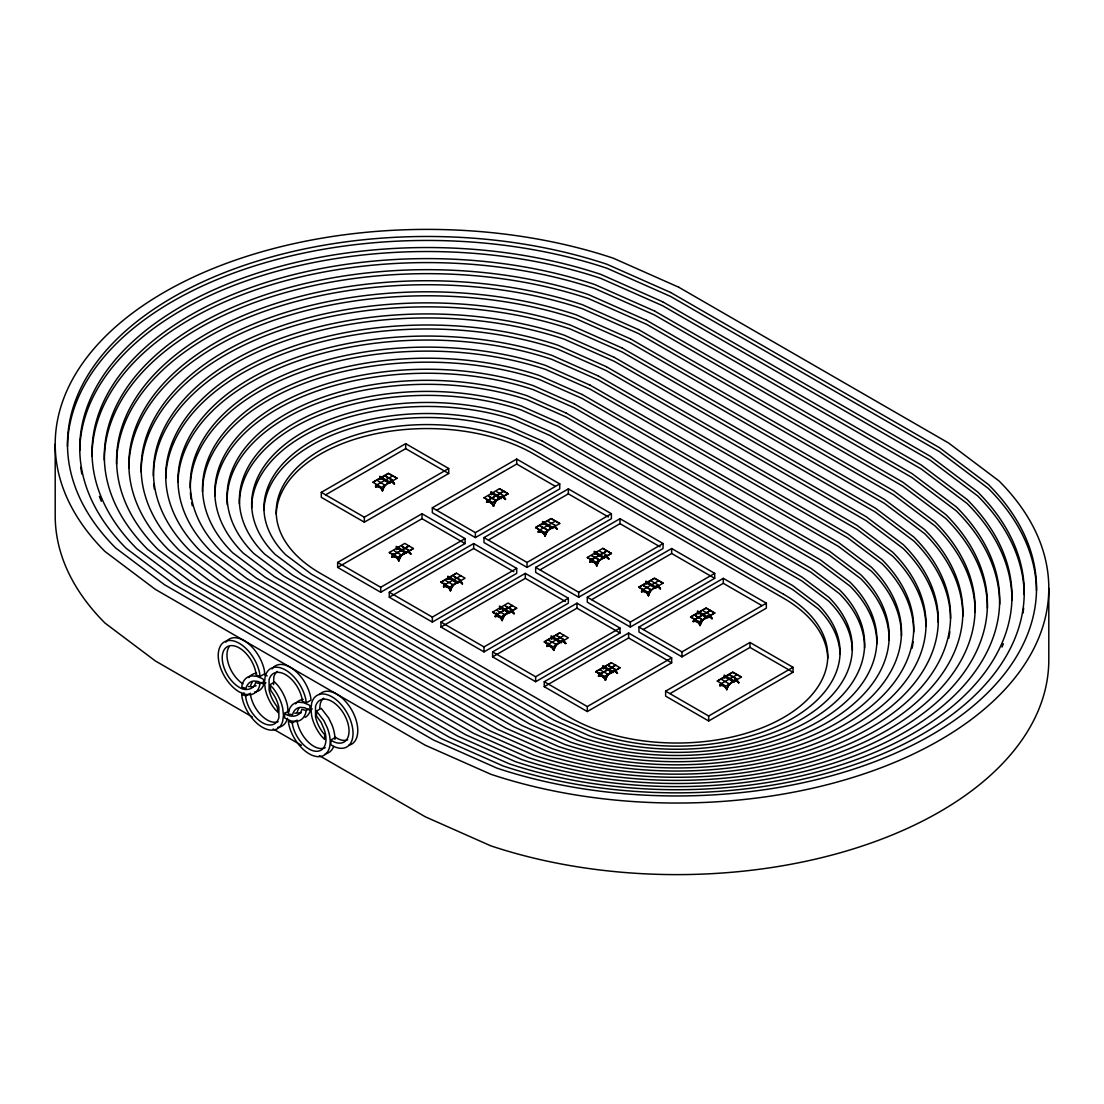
<?xml version="1.0" encoding="UTF-8"?>
<svg xmlns="http://www.w3.org/2000/svg" width="1104" height="1104" viewBox="0 0 1104 1104"><rect width="100%" height="100%" fill="white"/><g stroke="black" fill="none" stroke-linecap="round" stroke-linejoin="round"><path stroke-width="1.5" d="M381.542 478.598L388.429 482.572A8.818 5.092 -60 0 0 387.159 483.469M407.348 551.476A7.631 2.153 42 0 1 410.674 554.07L410.826 553.987A9.011 5.203 -60 0 0 404.795 552.497L397.895 548.674A8.818 5.092 -60 0 0 396.626 549.571M398.779 560.942A9.011 5.203 -60 0 1 404.795 552.497L404.782 552.649A8.818 5.092 -60 0 0 399.441 559.259L398.779 560.942A7.3 5.603 87.6 0 0 391.892 556.968A9.011 5.203 -60 0 1 393.217 553.601M459.002 581.297A7.631 2.153 42 0 1 462.328 583.892L462.479 583.809A9.011 5.203 -60 0 0 456.449 582.319L449.549 578.496A8.818 5.092 -60 0 0 448.279 579.379M450.418 590.764A9.011 5.203 -60 0 1 456.449 582.319L456.435 582.47A8.818 5.092 -60 0 0 451.081 589.081L450.418 590.764A7.3 5.603 87.6 0 0 443.532 586.79A9.011 5.203 -60 0 1 444.871 583.423M492.591 494.012L499.505 497.973M501.23 608.304L508.116 612.278L501.216 608.166A8.818 5.092 -60 0 0 499.933 609.201M508.088 612.292L508.102 612.14A9.011 5.203 -60 0 1 514.119 613.631L513.981 613.714A7.631 2.153 42 0 0 510.655 611.105M544.244 523.834L551.158 527.795A8.818 5.092 -60 0 0 545.776 534.419L545.114 536.102A7.3 5.603 87.6 0 0 538.228 532.114A9.011 5.203 -60 0 1 538.78 530.431M562.295 640.927A7.631 2.153 42 0 1 565.634 643.535L565.772 643.453A9.011 5.203 -60 0 0 559.742 641.962L552.842 638.14A8.818 5.092 -60 0 0 551.586 639.023M552.856 637.974L559.742 641.962A9.011 5.203 -60 0 0 553.725 650.408A7.3 5.603 87.6 0 0 546.839 646.433A9.011 5.203 -60 0 1 548.177 643.066A8.818 5.092 -60 0 0 547.501 644.75L546.839 646.433M595.912 553.628L602.77 557.63A8.818 5.092 -60 0 0 601.514 558.514M613.948 670.749A7.631 2.153 42 0 1 617.274 673.343L617.426 673.261A9.011 5.203 -60 0 0 611.395 671.77L604.495 667.961A8.818 5.092 -60 0 0 603.226 668.845A9.011 5.203 -60 0 1 605.82 667.202M604.509 667.796L611.395 671.77A9.011 5.203 -60 0 0 605.365 680.23A7.3 5.603 87.6 0 0 598.478 676.255A9.011 5.203 -60 0 1 599.817 672.888M647.565 583.45L654.437 587.287M699.191 613.286L706.105 617.246M725.894 677.249L732.794 681.361A8.818 5.092 -60 0 0 727.412 687.985L726.749 689.669A7.3 5.603 87.6 0 0 719.863 685.694A9.011 5.203 -60 0 1 720.415 683.997M262.228 682.313L259.854 683.68L259.619 685.653A29.767 17.181 60 0 1 249.808 694.747L244.729 694.25L239.278 691.932A29.767 17.181 60 0 1 218.316 657.639A29.767 17.181 60 0 1 235.635 641.576A29.767 17.181 60 0 1 259.619 673.067L259.978 676.504L264.725 673.757L264.353 670.335A29.767 17.181 60 0 0 246.772 642.376A29.767 17.181 60 0 0 225.796 642.211M297.252 712.273L297.293 711.956A24.122 13.924 60 0 1 298.991 708.188M308.499 709.127L306.125 710.493L305.891 712.37A29.767 17.181 60 0 1 296.093 721.464L291.014 720.967L284.611 717.945L284.611 713.35L289.345 710.603M319.663 708.561L320.257 703.8A24.122 13.924 60 0 1 323.665 698.197M384.261 484.766L377.83 480.764M495.31 500.167L488.727 496.248L495.323 500.071M503.921 614.473L504.086 614.293A2.318 1.339 -60 0 0 504.169 615.673L504.1 615.894A2.512 1.449 -60 0 1 503.921 615.48M548.964 640.486L555.726 644.115A2.318 1.339 -60 0 0 555.823 645.481L555.712 645.647A2.512 1.449 -60 0 1 555.56 644.294L555.726 644.115M643.66 585.81L650.422 589.439L643.673 585.713M695.299 615.632L701.909 619.441M728.585 683.555L722.016 679.65M382.412 490.866A9.011 5.203 -60 0 1 385.889 484.518A8.818 5.092 -60 0 0 383.088 489.182L382.412 490.866A7.3 5.603 87.6 0 0 375.526 486.892L376.188 485.208M391.892 556.968L392.555 555.284A8.818 5.092 -60 0 1 393.314 553.656M443.532 586.79L444.194 585.106A8.818 5.092 -60 0 1 444.967 583.464M500.774 497.393A8.818 5.092 -60 0 0 494.123 504.597L493.46 506.281A7.3 5.603 87.6 0 0 486.574 502.306L487.237 500.623M502.072 620.586A9.011 5.203 -60 0 1 508.102 612.14A8.818 5.092 -60 0 0 502.734 618.902L502.072 620.586A7.3 5.603 87.6 0 0 495.185 616.612L495.848 614.928A8.818 5.092 -60 0 1 496.621 613.286M538.228 532.114L538.89 530.431M553.725 650.408L554.387 648.724A8.818 5.092 -60 0 1 558.472 642.997M596.767 565.91A9.011 5.203 -60 0 1 600.231 559.562A8.818 5.092 -60 0 0 597.43 564.227L596.767 565.91A7.3 5.603 87.6 0 0 589.881 561.936L590.543 560.252A8.818 5.092 -60 0 1 591.316 558.624M598.478 676.255L599.155 674.572A8.818 5.092 -60 0 1 599.914 672.929M605.365 680.23L606.041 678.546A8.818 5.092 -60 0 1 610.112 672.819M648.407 595.732A9.011 5.203 -60 0 1 651.884 589.384A8.818 5.092 -60 0 0 649.083 594.049L648.407 595.732A7.3 5.603 87.6 0 0 641.521 591.758L642.197 590.074M693.174 621.58L693.836 619.896A9.011 5.203 -60 0 0 693.174 621.58A7.3 5.603 87.6 0 1 700.06 625.554L700.723 623.87A8.818 5.092 -60 0 1 707.374 616.667M719.863 685.694L720.526 684.011M392.155 481.73L392.21 481.579A2.512 1.449 -60 0 0 392.375 480.792M408.715 550.303A2.512 1.449 -60 0 1 408.563 551.655L408.508 551.807M512.021 609.932A2.512 1.449 -60 0 1 511.87 611.299L511.801 611.45M606.427 556.651L606.551 556.623A2.512 1.449 -60 0 0 606.689 555.146L599.914 551.338M658.15 586.597L658.205 586.445A2.512 1.449 -60 0 0 658.384 585.658M702.089 620.862L702.089 620.862A2.512 1.449 -60 0 1 701.854 619.91M385.572 476.293L392.32 480.019L385.71 476.169M408.535 550.178L401.925 546.37L408.535 550.178A2.318 1.339 -60 0 1 408.439 551.655M496.621 491.694L503.383 495.503A2.512 1.449 -60 0 1 503.258 496.993L503.12 497.007A2.318 1.339 -60 0 0 503.217 495.503L503.217 495.503M460.327 579.917L453.578 576.191L460.175 580A2.318 1.339 -60 0 1 460.092 581.477L460.216 581.477A2.512 1.449 -60 0 0 460.368 580.124M548.274 521.516L555.036 525.325A2.512 1.449 -60 0 1 554.898 526.801L554.843 526.967M554.87 525.325L555.008 525.242A2.318 1.339 -60 0 1 554.788 526.801M511.966 609.739L505.232 606.013L511.828 609.822A2.318 1.339 -60 0 1 511.745 611.299M563.606 639.52L556.871 635.821L563.647 639.63A2.318 1.339 -60 0 1 563.385 641.12L563.509 641.12A2.512 1.449 -60 0 0 563.675 639.754M651.567 581.159L658.329 584.968M615.038 670.942A2.318 1.339 -60 0 0 615.121 669.452L608.525 665.643L615.287 669.452M709.982 614.776L703.386 610.967M736.506 678.905L729.91 675.096L736.672 678.891M321.292 492.356L405.665 443.656L448.707 468.51L448.707 473.478L364.334 522.178L321.292 497.324L321.292 492.356L364.334 517.21L448.707 468.51M325.735 494.771L405.665 448.624L448.707 473.478M372.945 482.255L388.442 473.312L397.054 478.28L388.442 473.478L372.945 482.255L381.556 487.388L397.054 478.28M377.182 484.697L392.817 475.838M390.361 481.013A7.631 2.153 42 0 1 394.321 483.994L394.473 483.911A7.3 2.056 42 0 0 390.471 480.861M337.658 562.433L422.018 513.733L465.06 538.586L465.06 543.554L380.701 592.255L337.658 567.401L337.658 562.433L380.701 587.287L465.06 538.586M432.34 507.771L516.7 459.057L559.742 483.911L559.742 488.879L475.382 537.593L432.34 512.739L432.34 507.771L475.382 532.611L559.742 483.911M337.658 567.401L422.018 518.701L465.06 543.554M436.784 510.172L516.7 464.039L555.298 486.312M389.298 552.497L404.795 543.389L413.407 548.522L397.909 557.465L389.298 552.497L397.909 557.299L413.407 548.522M483.994 497.821L499.491 488.713L508.102 493.681L492.605 502.803L483.994 497.656L492.605 502.637L508.102 493.681M394.183 550.841L400.78 554.65A2.318 1.339 -60 0 0 400.876 556.03L400.752 556.181A2.512 1.449 -60 0 1 400.614 554.843L400.78 554.65M393.535 554.774L409.032 545.831M488.23 500.112L503.728 491.156M393.673 554.857L409.17 545.914M488.368 500.195L503.866 491.239M502.044 496.8A7.631 2.153 42 0 1 505.37 499.408L505.522 499.325A7.3 2.056 42 0 0 501.52 496.276M389.298 592.255L473.671 543.554L516.7 568.394L516.7 573.376L432.34 622.076L389.298 597.223L389.298 592.255L432.34 617.108L516.7 568.394M483.994 537.593L568.353 488.879L611.395 513.733L611.395 518.701L527.036 567.401L483.994 542.561L483.994 537.593L527.036 562.433L611.395 513.733M389.298 597.223L473.671 548.522L513.733 571.651M488.437 539.994L568.353 493.847L608.428 516.989M288.199 712.397L287.482 705.691A29.767 17.181 60 0 0 277.67 685.28L274.606 682.037L269.859 684.784L272.923 688.013A29.767 17.181 60 0 1 282.734 708.437L283.452 715.144L282.734 721.022A29.767 17.181 60 0 1 262.407 727.288A29.767 17.181 60 0 1 242.08 697.535L241.721 694.278L244.094 692.912M263.552 684.121L263.552 679.526L262.407 678.684L256.956 676.366L251.878 675.869A29.767 17.181 60 0 0 242.08 684.963L241.817 687.088L245.93 688.372A24.122 13.924 60 0 1 253.879 681.002L257.991 681.416L263.552 684.121L265.926 682.755M440.951 582.153L456.449 573.211L465.06 578.179L449.563 587.287L440.951 582.153L449.563 587.287M535.647 527.477L551.144 518.535L559.742 523.503L551.144 518.701L535.647 527.477L544.258 532.611L535.647 527.643M440.951 582.319L456.449 573.211M241.721 694.278L245.654 695.948L249.2 693.892M445.837 580.663L452.433 584.471A2.318 1.339 -60 0 0 452.516 585.851L452.405 586.003A2.512 1.449 -60 0 1 452.267 584.651L452.433 584.471M445.188 584.596L460.823 575.736M539.87 529.92L555.519 521.06M547.129 529.796L540.38 526.07L547.129 529.796A2.318 1.339 -60 0 0 547.211 531.176L547.101 531.341A2.512 1.449 -60 0 1 546.908 530.444M544.258 532.611L559.742 523.503M553.697 526.622A7.631 2.153 42 0 1 557.023 529.216L557.161 529.133A7.3 2.056 42 0 0 553.808 526.484M440.951 622.076L525.311 573.376L568.353 598.216L568.353 603.184L483.994 651.898L440.951 627.044L440.951 622.076L483.994 646.93L568.353 598.216M535.647 567.401L620.006 518.701L663.049 543.554L663.049 548.522L578.689 597.223L535.647 572.383L535.647 567.401L578.689 592.255L663.049 543.554M306.222 702.917L305.891 699.798A29.767 17.181 60 0 0 285.563 670.045A29.767 17.181 60 0 0 265.236 676.324L264.518 682.189L265.236 688.896A29.767 17.181 60 0 0 275.034 709.32L278.222 712.673L277.035 706.477A24.122 13.924 60 0 1 269.086 689.931L269.086 679.733A24.122 13.924 60 0 1 285.563 674.641A24.122 13.924 60 0 1 302.041 698.763L302.303 701.247L306.222 702.917L310.969 700.184L310.638 697.052A29.767 17.181 60 0 0 293.057 669.093A29.767 17.181 60 0 0 272.081 668.927M440.951 627.044L525.311 578.344L565.386 601.473M540.091 569.816L620.006 523.669L660.082 546.811M309.879 710.231L309.879 705.622L309.023 705.001L303.572 702.682L298.494 702.185A29.767 17.181 60 0 0 288.696 711.28L288.351 714.053L292.546 714.688A24.122 13.924 60 0 1 300.495 707.319L304.607 707.733L309.879 710.231L312.253 708.865M334.926 739.349A29.684 17.14 60 0 0 332 724.942L328.647 717.973L321.236 708.368L316.489 711.1L323.9 720.705L327.253 727.674A29.684 17.14 60 0 1 324.024 755.288A29.684 17.14 60 0 1 298.494 744.275A29.767 17.181 60 0 1 288.696 723.851L288.406 721.229L292.339 722.899L297.073 720.153L297.293 722.154A24.15 13.938 60 0 0 308.513 742.274A24.012 13.869 60 0 0 325.238 747.712M492.605 612.14L508.102 603.019L516.7 608.166L501.216 617.108L492.605 612.14L501.216 616.943L516.7 608.166M587.3 557.465L602.784 548.357L611.395 553.49L595.898 562.433L587.3 557.465L595.898 562.267L611.395 553.325M496.841 614.417L512.325 605.475M591.523 559.742L607.021 550.799M496.979 614.5L512.477 605.558M591.675 559.825L607.159 550.882M604.702 556.057A7.631 2.153 42 0 1 608.677 559.038L608.815 558.955A7.3 2.056 42 0 0 604.813 555.905M330.855 740.011L331.987 740.839A24.122 13.924 60 0 0 348.974 732.67A24.122 13.924 60 0 0 334.94 703.455A24.122 13.924 60 0 0 315.509 706.532L315.509 716.731A24.122 13.924 60 0 0 323.458 733.277L324.645 734.533L324.645 739.473L321.457 736.12A29.767 17.181 60 0 1 311.659 715.696L310.942 708.989L311.659 703.124A29.767 17.181 60 0 1 335.644 699.315A29.767 17.181 60 0 1 352.949 735.374A29.767 17.181 60 0 1 331.987 745.448L330.855 744.62L330.855 740.011L335.602 737.279L336.734 738.107A24.122 13.924 60 0 0 347.691 739.818M492.605 651.898L576.964 603.184L620.006 628.038L620.006 633.006L535.647 681.72L492.605 656.866L492.605 651.898L535.647 676.752L620.006 628.038M587.3 597.223L671.66 548.522L714.702 573.376L714.702 578.344L630.329 627.044L587.3 602.191L587.3 597.223L630.329 622.076L714.702 573.376M492.605 656.866L576.964 608.166L620.006 633.006M591.73 599.638L671.66 553.49L714.702 578.344M559.742 632.84L544.258 641.797L552.856 646.93L568.353 637.808L559.742 632.84L544.258 641.962L552.856 646.93M638.94 587.121L654.437 578.179L663.049 583.147L654.437 578.344L638.94 587.121L647.551 592.255L638.94 587.287M548.481 644.239L564.13 635.366M643.177 589.564L658.812 580.704M647.551 592.255L663.049 583.147M656.356 585.879A7.631 2.153 42 0 1 660.316 588.86L660.468 588.777A7.3 2.056 42 0 0 656.466 585.727M544.258 681.72L628.618 633.006L671.66 657.86L671.66 662.828L587.3 711.542L544.258 686.688L544.258 681.72L587.3 706.56L671.66 657.86M638.94 627.044L723.299 578.344L766.342 603.184L766.342 608.166L681.982 656.866L638.94 632.012L638.94 627.044L681.982 651.898L766.342 603.184M544.258 686.688L628.618 637.974L671.66 662.828M643.384 629.459L723.299 583.312L761.898 605.585M595.898 671.605L611.395 662.662L620.006 667.796L604.509 676.752L595.898 671.77L604.509 676.586L620.006 667.796M690.593 616.943L706.091 608L714.702 612.968L699.205 622.076L690.593 616.943L699.205 621.911L714.702 612.968M595.898 671.77L611.395 662.828M690.593 617.108L706.091 608.166L714.702 613.134M600.134 674.061L615.632 665.105M694.83 619.385L710.327 610.443M600.272 674.144L615.77 665.188M694.968 619.468L710.465 610.526M607.379 673.937L607.214 674.116A2.512 1.449 -60 0 0 607.352 675.455L607.517 675.386A2.318 1.339 -60 0 1 607.379 673.937L600.631 670.197M708.009 615.687A7.631 2.153 42 0 1 711.97 618.682L712.108 618.599A7.3 2.056 42 0 0 708.119 615.549M665.629 691.159L749.989 642.459L793.031 667.299L793.031 672.267L708.671 720.981L665.629 696.127L665.629 691.159L708.671 716.013L793.031 667.299M670.073 693.56L749.989 647.427L793.031 672.267M717.283 681.058L732.78 672.101L741.377 677.083L732.78 672.267L717.283 681.058L725.894 686.191L741.377 677.083M721.505 683.5L737.155 674.641M734.698 679.802A7.631 2.153 42 0 1 738.659 682.796L738.797 682.714A7.3 2.056 42 0 0 734.809 679.664M256.087 685.777L252.554 686.867L248.441 686.467M301.199 712.867L294.727 713.184M615.107 671.094L615.163 670.928A2.512 1.449 -60 0 0 615.314 669.576M259.854 683.68L255.604 682.603C253.975 690.014 244.826 691.228 239.278 687.323A24.122 13.924 60 0 1 222.29 659.53A24.122 13.924 60 0 1 236.325 646.516A24.122 13.924 60 0 1 255.755 672.046L256.059 674.834L259.978 676.504M306.125 710.493L301.875 709.334C300.109 717.255 290.021 717.931 284.611 713.35M264.85 674.972L267.154 675.952M508.102 493.847L499.491 488.713M611.395 553.49L602.784 548.357M695.327 615.535L701.923 619.344M497.338 610.567L504.086 614.293M252.278 716.91L155.333 660.937L105.032 623.098A371.979 214.756 0 0 1 55.2 515.72L55.2 444.153M273.157 728.971L301.489 745.324M319.387 755.66L425.288 816.794L490.825 845.843A371.979 214.756 0 0 0 1048.8 659.847L1048.8 588.28M728.861 684.756L728.737 684.908A2.318 1.339 -60 0 1 728.681 683.942M711.97 618.682L711.445 617.688A8.818 5.092 -60 0 0 708.602 616.418M738.659 682.796L738.134 681.789A8.818 5.092 -60 0 0 734.05 680.782M660.316 588.86L659.806 587.866A8.818 5.092 -60 0 0 653.154 588.335M608.677 559.038L608.152 558.044A8.818 5.092 -60 0 0 604.067 557.037M557.023 529.216L556.499 528.223A8.818 5.092 -60 0 0 553.642 526.953M617.274 673.343L616.763 672.35A8.818 5.092 -60 0 0 612.679 671.342M505.37 499.408L504.845 498.401A8.818 5.092 -60 0 0 502.003 497.145M565.634 643.535L565.11 642.528A8.818 5.092 -60 0 0 561.025 641.521M513.981 613.714L513.457 612.706A8.818 5.092 -60 0 0 509.372 611.699M462.328 583.892L461.803 582.898A8.818 5.092 -60 0 0 457.732 581.877M394.321 483.994L393.797 483A8.818 5.092 -60 0 0 389.726 481.993M410.674 554.07L410.164 553.076A8.818 5.092 -60 0 0 406.079 552.069M292.339 722.899L292.546 724.886A24.15 13.938 60 0 0 303.766 745.007A24.012 13.869 60 0 0 321.747 749.699A24.012 13.869 60 0 0 324.355 729.882L321.085 722.333L316.489 716.041L316.489 711.1M273.557 684.604L273.833 677A24.122 13.924 60 0 1 277.242 671.398M250.387 693.215L250.677 695.837A24.122 13.924 60 0 0 278.125 721.671M245.654 695.948L245.93 698.57A24.122 13.924 60 0 0 262.407 722.692A24.122 13.924 60 0 0 278.884 717.6L278.884 707.402A24.122 13.924 60 0 0 270.935 690.856L269.859 684.784M456.449 582.319L449.563 578.344M404.795 552.497L397.909 548.522M749.989 642.459L749.989 647.427M723.299 578.344L723.299 583.312M708.671 716.013L708.671 720.981M681.982 651.898L681.982 656.866M671.66 548.522L671.66 553.49M630.329 622.076L630.329 627.044M628.618 633.006L628.618 637.974M620.006 518.701L620.006 523.669M587.3 706.56L587.3 711.542M578.689 592.255L578.689 597.223M576.964 603.184L576.964 608.166M568.353 488.879L568.353 493.847M535.647 676.752L535.647 681.72M527.036 562.433L527.036 567.401M525.311 573.376L525.311 578.344M516.7 459.057L516.7 464.039M483.994 646.93L483.994 651.898M475.382 532.611L475.382 537.593M473.671 543.554L473.671 548.522M432.34 617.108L432.34 622.076M422.018 513.733L422.018 518.701M405.665 443.656L405.665 448.624M380.701 587.287L380.701 592.255M364.334 517.21L364.334 522.178M276.248 514.105A150.958 87.161 0 0 1 370.709 434.893A150.958 87.161 0 0 1 533.922 454.089L783.564 598.216A150.958 87.161 0 0 1 827.752 658.232M263.966 510.117A163.24 94.24 0 0 1 508.792 430.132L541.967 444.815L792.741 589.605L818.188 608.746A163.24 94.24 0 0 1 840.034 654.244M251.671 507.771A175.522 101.333 0 0 1 514.933 420.017L550.013 435.556L801.904 580.98L828.814 601.225A175.522 101.333 0 0 1 852.316 650.256M239.389 503.797A187.79 108.427 0 0 1 521.074 409.901L558.058 426.282L811.081 572.355L839.454 593.704A187.79 108.427 0 0 1 864.611 647.924M227.3 504.818A200.072 115.506 0 0 1 323.417 401.056A200.072 115.506 0 0 1 527.215 399.786L566.104 417.008L820.258 563.744L850.094 586.183A200.072 115.506 0 0 1 876.893 643.949M214.825 495.834A212.354 122.599 0 0 1 533.356 389.671L574.149 407.735L829.421 555.119L860.72 578.662A212.354 122.599 0 0 1 889.175 639.975M202.543 491.86A224.636 129.692 0 0 1 539.497 379.555L582.181 398.461L838.598 546.494L871.36 571.154A224.636 129.692 0 0 1 901.457 635.987M192.289 505.742A236.905 136.786 0 0 1 191.627 502.486M191.089 499.243A236.905 136.786 0 0 1 190.412 492.729M190.274 487.885A236.905 136.786 0 0 1 545.638 369.44L590.226 389.188L847.775 537.883L881.986 563.633A236.905 136.786 0 0 1 913.726 632.012M178.006 482.296A249.187 143.865 0 0 1 551.779 359.324L598.271 379.914L856.939 529.258L892.625 556.112A249.187 143.865 0 0 1 925.994 626.423M165.724 478.308A261.469 150.958 0 0 1 557.92 349.209L606.317 370.64L866.116 520.633L903.265 548.591A261.469 150.958 0 0 1 938.276 622.435M154.381 489.141A273.751 158.051 0 0 1 153.801 484.187M153.428 475.962A273.751 158.051 0 0 1 564.047 339.094L614.362 361.381L875.293 512.021L913.891 541.07A273.751 158.051 0 0 1 950.558 618.447M141.146 471.988A286.033 165.131 0 0 1 570.188 328.978L622.408 352.107L884.456 503.396L924.531 533.549A286.033 165.131 0 0 1 962.854 616.115M128.878 468.013A298.301 172.224 0 0 1 576.329 318.863L630.453 342.833L893.633 494.785L935.157 526.028A298.301 172.224 0 0 1 975.122 612.14M116.596 464.025A310.583 179.317 0 0 1 582.47 308.747L638.498 333.56L902.81 486.16L945.797 518.507A310.583 179.317 0 0 1 987.404 608.166M104.314 460.051A322.865 186.41 0 0 1 588.611 298.632L646.544 324.286L911.973 477.535L956.423 510.986A322.865 186.41 0 0 1 999.686 604.178M101.32 501.285A335.147 193.49 0 0 1 99.388 496.358M92.032 456.076A335.147 193.49 0 0 1 594.752 288.517L654.589 315.013L921.15 468.924L967.063 503.465A335.147 193.49 0 0 1 1011.968 600.203M81.848 474.058A347.415 200.583 0 0 1 80.758 467.282M79.764 450.432A347.415 200.583 0 0 1 600.893 278.401L662.635 305.739L930.327 460.299L977.702 495.944A347.415 200.583 0 0 1 1024.236 594.559M67.496 446.444A359.697 207.676 0 0 1 607.034 268.272L670.666 296.479L939.49 451.674L988.328 488.423A359.697 207.676 0 0 1 1036.504 590.571M913.132 641.741A236.905 136.786 0 0 1 912.056 648.241M949.84 631.626A273.751 158.051 0 0 1 948.75 638.236M1003.357 643.784A335.147 193.49 0 0 1 1001.99 647.054M1023.643 608.028A347.415 200.583 0 0 1 1023.008 613.106M443.684 586.707A7.631 5.851 87.6 0 1 450.57 590.681M448.252 579.255A9.011 5.203 -60 0 1 450.874 577.737M459.126 581.159A7.3 2.056 42 0 1 462.479 583.809M495.323 616.529A7.631 5.851 87.6 0 1 502.21 620.503M495.185 616.612A9.011 5.203 -60 0 1 496.524 613.244M499.905 609.077A9.011 5.203 -60 0 1 502.513 607.559M510.766 610.967A7.3 2.056 42 0 1 514.119 613.631M392.03 556.885A7.631 5.851 87.6 0 1 398.917 560.86M396.598 549.433A9.011 5.203 -60 0 1 399.22 547.929M407.473 551.338A7.3 2.056 42 0 1 410.826 553.987M546.977 646.351A7.631 5.851 87.6 0 1 553.863 650.325M551.558 638.899A9.011 5.203 -60 0 1 554.167 637.381M562.419 640.789A7.3 2.056 42 0 1 565.772 643.453M598.63 676.172A7.631 5.851 87.6 0 1 605.516 680.147M614.072 670.611A7.3 2.056 42 0 1 617.426 673.261M693.326 621.497A7.631 5.851 87.6 0 1 700.212 625.471M697.894 614.045A9.011 5.203 -60 0 1 700.516 612.527M708.644 616.253A9.011 5.203 -60 0 1 712.108 618.599M700.06 625.554A9.011 5.203 -60 0 1 707.402 616.515M709.886 615.535A2.318 1.339 -60 0 1 709.734 616.267L709.858 616.267A2.512 1.449 -60 0 0 710.024 615.48M702.158 620.641A2.318 1.339 -60 0 1 701.992 619.827M538.366 532.031A7.631 5.851 87.6 0 1 545.252 536.02M542.947 524.579A9.011 5.203 -60 0 1 545.555 523.075M553.697 526.787A9.011 5.203 -60 0 1 557.161 529.133M545.114 536.102A9.011 5.203 -60 0 1 548.578 529.741M549.833 528.554A9.011 5.203 -60 0 1 552.442 527.05M486.726 502.223A7.631 5.851 87.6 0 1 493.612 506.198M486.574 502.306A9.011 5.203 -60 0 1 487.126 500.609M491.294 494.758A9.011 5.203 -60 0 1 493.916 493.253M502.044 496.966A9.011 5.203 -60 0 1 505.522 499.325M493.46 506.281A9.011 5.203 -60 0 1 500.802 497.228M495.392 500.692A2.318 1.339 -60 0 0 495.558 501.354L495.448 501.52A2.512 1.449 -60 0 1 495.254 500.623M590.019 561.853A7.631 5.851 87.6 0 1 596.905 565.828M589.881 561.936A9.011 5.203 -60 0 1 591.22 558.569M594.601 554.401A9.011 5.203 -60 0 1 597.209 552.897M601.487 558.376A9.011 5.203 -60 0 1 608.815 558.955M606.593 555.892A2.318 1.339 -60 0 1 606.427 556.623M598.685 560.321A2.318 1.339 -60 0 0 598.865 560.998L598.796 561.232A2.512 1.449 -60 0 1 598.547 560.266M641.672 591.675A7.631 5.851 87.6 0 1 648.559 595.649M641.521 591.758A9.011 5.203 -60 0 1 642.073 590.06M646.24 584.223A9.011 5.203 -60 0 1 648.862 582.719M653.126 588.197A9.011 5.203 -60 0 1 660.468 588.777M658.246 585.713A2.318 1.339 -60 0 1 658.081 586.445M650.339 590.143A2.318 1.339 -60 0 0 650.504 590.819L650.394 590.971A2.512 1.449 -60 0 1 650.201 590.088M720.001 685.612A7.631 5.851 87.6 0 1 726.887 689.586M724.583 678.16A9.011 5.203 -60 0 1 727.191 676.642M735.333 680.368A9.011 5.203 -60 0 1 738.797 682.714M726.749 689.669A9.011 5.203 -60 0 1 730.213 683.321M731.469 682.134A9.011 5.203 -60 0 1 734.077 680.616M736.589 679.512A2.318 1.339 -60 0 1 736.409 680.381L736.534 680.381A2.512 1.449 -60 0 0 736.713 679.581M728.723 684.894A2.512 1.449 -60 0 1 728.543 683.873M375.677 486.809A7.631 5.851 87.6 0 1 382.564 490.783M375.526 486.892A9.011 5.203 -60 0 1 376.078 485.194M380.245 479.357A9.011 5.203 -60 0 1 382.867 477.853M387.131 483.331A9.011 5.203 -60 0 1 394.473 483.911M392.251 480.847A2.318 1.339 -60 0 1 392.086 481.579M384.344 485.139A2.318 1.339 -60 0 0 384.509 485.953L384.399 486.105A2.512 1.449 -60 0 1 384.206 485.222M264.353 682.921A29.767 17.181 60 0 1 254.555 692.015M242.921 683.9A24.122 13.924 60 0 1 229.259 646.502M250.677 685.639A24.122 13.924 60 0 1 252.374 681.872M248.924 677.58A29.767 17.181 60 0 1 256.625 673.123M287.482 718.276A29.767 17.181 60 0 1 277.67 727.37M310.638 709.637A29.767 17.181 60 0 1 305.187 717.379M295.541 703.883A29.767 17.181 60 0 1 303.241 699.439M333.684 746.456A29.684 17.14 60 0 1 325.183 753.811M319.484 694.513A29.767 17.181 60 0 1 351.61 709.817A29.767 17.181 60 0 1 348.795 745.283M592.034 555.892L598.768 559.618L592.034 555.892M678.712 287.206L613.175 258.157A371.979 214.756 0 0 0 164.151 292.298A371.979 214.756 0 0 0 105.032 551.531L155.333 589.37L425.288 745.228L490.825 774.263A371.979 214.756 0 0 0 939.849 740.135A371.979 214.756 0 0 0 998.968 480.902L948.667 443.063L678.712 287.206M670.666 292.491L607.034 264.298A359.697 207.676 0 0 0 172.831 297.307A359.697 207.676 0 0 0 115.672 547.984L164.51 584.734L433.334 739.928L496.966 768.136A359.697 207.676 0 0 0 931.169 735.126A359.697 207.676 0 0 0 988.328 484.449L939.49 447.7L670.666 292.491M662.635 301.765L600.893 274.413A347.415 200.583 0 0 0 181.511 306.291A347.415 200.583 0 0 0 126.298 548.412L173.673 584.057L441.365 738.617L503.107 765.969A347.415 200.583 0 0 0 922.489 734.091A347.415 200.583 0 0 0 977.702 491.97L930.327 456.325L662.635 301.765M654.589 311.038L594.752 284.528A335.147 193.49 0 0 0 190.192 315.289A335.147 193.49 0 0 0 136.937 548.854L182.85 583.395L449.411 737.293L509.248 763.802A335.147 193.49 0 0 0 913.808 733.056A335.147 193.49 0 0 0 967.063 499.491L921.15 464.936L654.589 311.038M646.544 320.312L588.611 294.644A322.865 186.41 0 0 0 198.886 324.272A322.865 186.41 0 0 0 147.577 549.281L192.027 582.733L457.456 735.982L515.389 761.636A322.865 186.41 0 0 0 905.114 732.021A322.865 186.41 0 0 0 956.423 507.012L911.973 473.561L646.544 320.312M638.498 329.585L582.47 304.759A310.583 179.317 0 0 0 207.566 333.256A310.583 179.317 0 0 0 158.203 549.709L201.19 582.056L465.502 734.657L521.53 759.469A310.583 179.317 0 0 0 896.434 730.972A310.583 179.317 0 0 0 945.797 514.533L902.81 482.186L638.498 329.585M630.453 338.859L576.329 314.875A298.301 172.224 0 0 0 216.246 342.254A298.301 172.224 0 0 0 168.843 550.151L210.367 581.394L473.547 733.332L527.671 757.316A298.301 172.224 0 0 0 887.754 729.937A298.301 172.224 0 0 0 935.157 522.054L893.633 490.797L630.453 338.859M622.408 348.133L570.188 324.99A286.033 165.131 0 0 0 224.926 351.238A286.033 165.131 0 0 0 179.469 550.579L219.544 580.718L481.592 732.021L533.812 755.15A286.033 165.131 0 0 0 879.074 728.902A286.033 165.131 0 0 0 924.531 529.575L884.456 499.422L622.408 348.133M614.362 357.392L564.047 335.105A273.751 158.051 0 0 0 233.606 360.221A273.751 158.051 0 0 0 190.109 551.006L228.707 580.055L489.638 730.696L539.953 752.983A273.751 158.051 0 0 0 870.394 727.867A273.751 158.051 0 0 0 913.891 537.082L875.293 508.047L614.362 357.392M606.317 366.666L557.92 345.221A261.469 150.958 0 0 0 242.3 369.219A261.469 150.958 0 0 0 200.735 551.434L237.884 579.379L497.683 729.371L546.08 750.817A261.469 150.958 0 0 0 861.7 726.832A261.469 150.958 0 0 0 903.265 544.603L866.116 516.658L606.317 366.666M598.271 375.94L551.779 355.336A249.187 143.865 0 0 0 250.981 378.203A249.187 143.865 0 0 0 211.375 551.876L247.061 578.717L505.729 728.06L552.221 748.664A249.187 143.865 0 0 0 853.019 725.797A249.187 143.865 0 0 0 892.625 552.124L856.939 525.283L598.271 375.94M590.226 385.213L545.638 365.452A236.905 136.786 0 0 0 259.661 387.2A236.905 136.786 0 0 0 222.014 552.304L256.225 578.054L513.774 726.736L558.362 746.497A236.905 136.786 0 0 0 844.339 724.762A236.905 136.786 0 0 0 881.986 559.645L847.775 533.908L590.226 385.213M582.181 394.487L539.497 375.567A224.636 129.692 0 0 0 268.341 396.184A224.636 129.692 0 0 0 232.64 552.731L265.402 577.378L521.819 725.425L564.503 744.331A224.636 129.692 0 0 0 835.659 723.727A224.636 129.692 0 0 0 871.36 567.166L838.598 542.519L582.181 394.487M574.149 403.76L533.356 385.682A212.354 122.599 0 0 0 277.021 405.168A212.354 122.599 0 0 0 243.28 553.159L274.579 576.716L529.851 724.1L570.644 742.164A212.354 122.599 0 0 0 826.979 722.678A212.354 122.599 0 0 0 860.72 574.687L829.421 551.144L574.149 403.76M566.104 413.034L527.215 395.798A200.072 115.506 0 0 0 285.701 414.166A200.072 115.506 0 0 0 253.906 553.601L283.742 576.04L537.896 722.775L576.785 739.997A200.072 115.506 0 0 0 818.299 721.643A200.072 115.506 0 0 0 850.094 582.208L820.258 559.769L566.104 413.034M558.058 422.308L521.074 405.913A187.79 108.427 0 0 0 294.395 423.149A187.79 108.427 0 0 0 264.546 554.029L292.919 575.377L545.942 721.464L582.926 737.845A187.79 108.427 0 0 0 809.605 720.608A187.79 108.427 0 0 0 839.454 589.729L811.081 568.381L558.058 422.308M550.013 431.567L514.933 416.029A175.522 101.333 0 0 0 303.076 432.133A175.522 101.333 0 0 0 275.186 554.456L302.096 574.701L553.987 720.139L589.067 735.678A175.522 101.333 0 0 0 800.924 719.573A175.522 101.333 0 0 0 828.814 597.25L801.904 577.006L550.013 431.567M541.967 440.841L508.792 426.144A163.24 94.24 0 0 0 311.756 441.131A163.24 94.24 0 0 0 285.812 554.884L311.259 574.039L562.033 718.814L595.208 733.511A163.24 94.24 0 0 0 792.244 718.538A163.24 94.24 0 0 0 818.188 604.771L792.741 585.631L541.967 440.841M783.564 594.242L533.922 450.115A150.958 87.161 0 0 0 320.436 450.115A150.958 87.161 0 0 0 320.436 573.376L570.078 717.503A150.958 87.161 0 0 0 783.564 717.503A150.958 87.161 0 0 0 783.564 594.242M501.216 497.656L490.88 491.694L490.88 492.688L501.216 498.663L501.216 497.656M552.856 527.477L542.533 521.516L542.533 522.509L552.856 528.471L552.856 527.477M604.509 557.299L594.187 551.338L594.187 552.331L604.509 558.293L604.509 557.299M656.162 587.121L645.826 581.159L645.826 582.153L656.162 588.115L656.162 587.121M707.816 616.943L697.48 610.981L697.48 611.975L707.816 617.936L707.816 616.943M390.167 482.255L379.831 476.293L379.831 477.287L390.167 483.248L390.167 482.255M734.491 681.058L724.169 675.082L724.169 676.09L734.491 682.051L734.491 681.058M406.52 552.331L396.184 546.37L396.184 547.363L406.52 553.325L406.52 552.331M458.174 582.153L447.838 576.191L447.838 577.185L458.174 583.147L458.174 582.153M509.813 611.975L499.491 606.013L499.491 607.007L509.813 612.968L509.813 611.975M561.467 641.797L551.144 635.821L551.144 636.815L561.467 642.79L561.467 641.797M613.12 671.605L602.784 665.643L602.784 666.637L613.12 672.598L613.12 671.605"/></g></svg>
